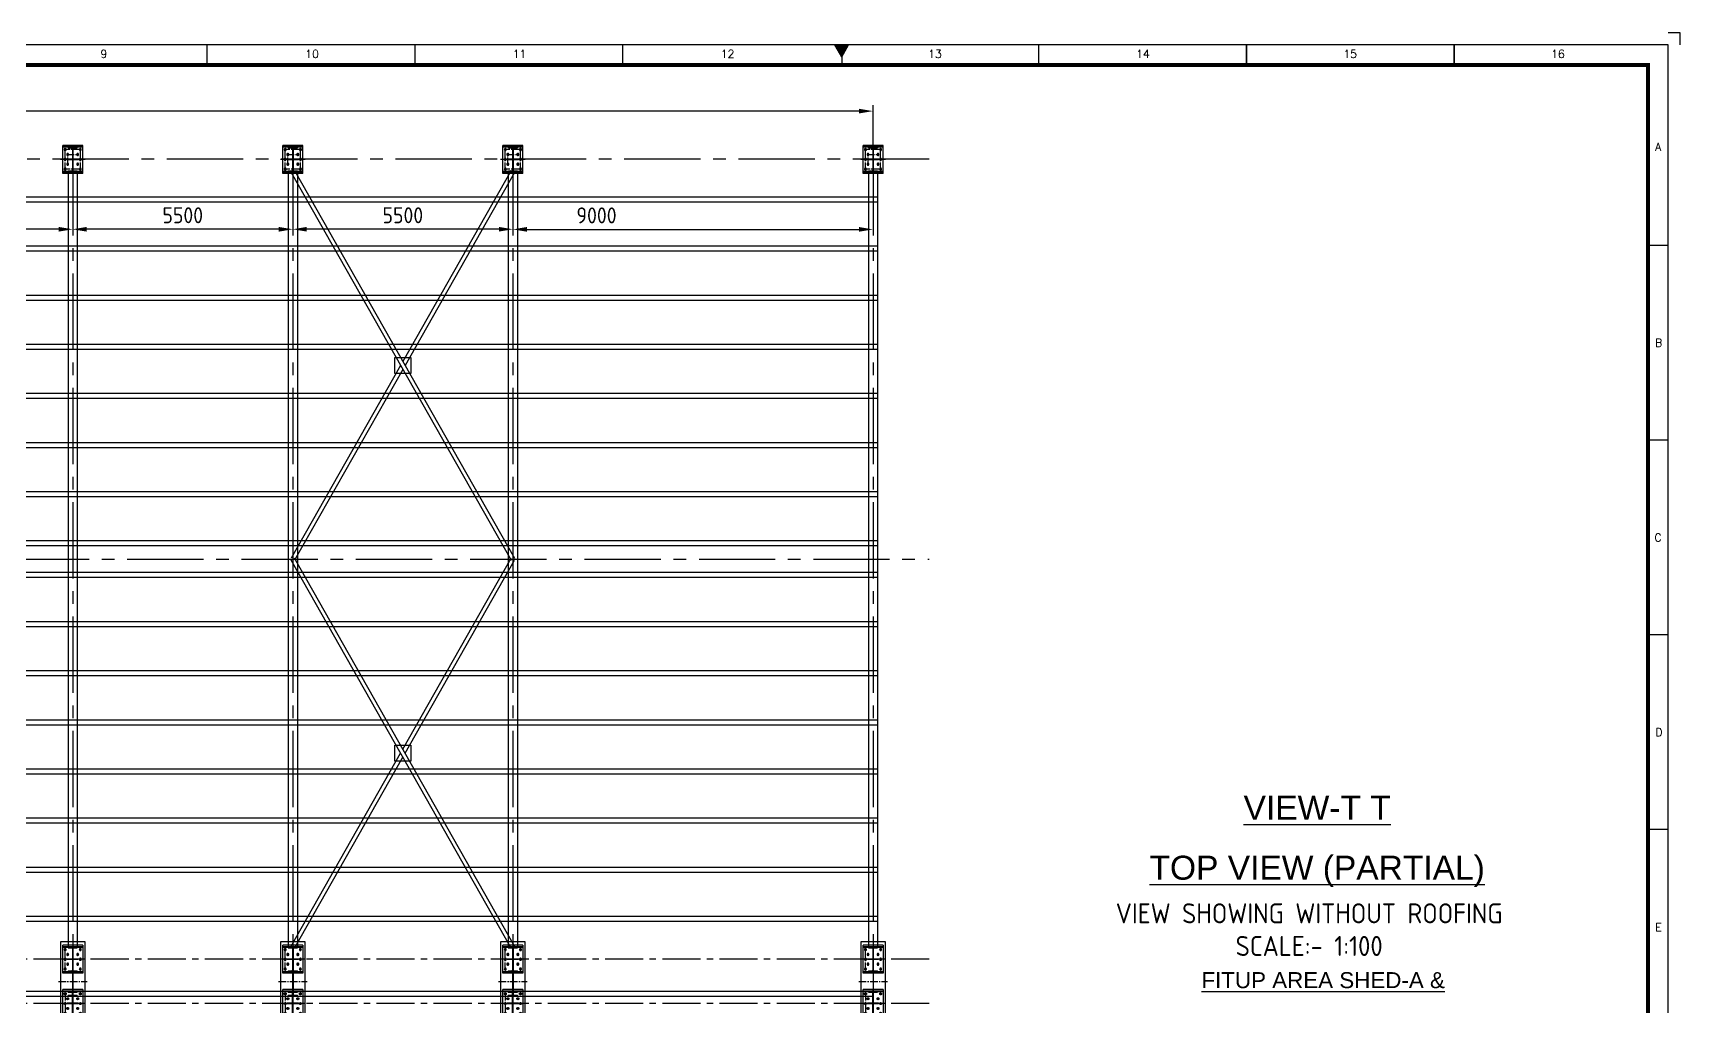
# Model space of a CAD drawing. Header units: millimetres. Extents: x -1055 to 11244, y -20673 to 2560.
# Drawn here: x 2421.1 to 2832.7, y 2316.8 to 2560.1 of the extents above; entities that cross this region are included whole.
import ezdxf
from ezdxf.enums import TextEntityAlignment as Align

# ---------------------------------------------------------------- set-up
doc = ezdxf.new("R2010")
doc.units = ezdxf.units.MM
doc.linetypes.add('CENTER2', pattern=[28.575, 19.05, -3.175, 3.175, -3.175])
for name, color, linetype in [('BORDER', 6, 'Continuous'), ('MAIN-1', 7, 'Continuous'), ('MAIN-2', 7, 'Continuous')]:
    doc.layers.add(name, color=color, linetype=linetype)
doc.styles.add('ACISOTS', font='isocp.shx')
doc.styles.add('ROMANS', font='romans.shx', dxfattribs={"width": 0.8})
doc.styles.get("Standard").update_dxf_attribs({"font": 'arial.ttf'})
doc.dimstyles.new('ISO-25', dxfattribs={"dimtxt": 4, "dimasz": 3.5, "dimexe": 1.5, "dimexo": 1.5, "dimgap": 1.5, "dimtad": 1, "dimtxsty": 'Standard', "dimcen": 0, "dimadec": 0, "dimazin": 0, "dimtfac": 1, "dimtmove": 0, "dimatfit": 3, "dimfxl": 1, "dimarcsym": 0})

# ---------------------------------------------------------------- blocks, each defined once
blk = doc.blocks.new('A$7E9513BA22FF')
at = {"color": 4}
for p, q in [((0, 670), (0, 653)), ((0, 670), (228, 670)), ((0, 653), (94, 653)), ((108, 639), (108, 94)), ((120, 639), (120, 94)), ((134, 653), (228, 653)), ((228, 653), (228, 670)), ((0, 80), (94, 80)), ((0, 80), (0, 63)), ((0, 63), (228, 63)), ((134, 80), (228, 80)), ((228, 63), (228, 80))]:
    blk.add_line(p, q, dxfattribs=at)
at = {"color": 3, "linetype": 'CENTER2'}
blk.add_line((114, 733), (114, 0), dxfattribs=at)
at = {"color": 4, "extrusion": (0, 0, -1)}
for centre, start, end in [((-94, 639), 90, 180), ((-134, 639), 0, 90), ((-134, 94), 270, 0)]:
    blk.add_arc(centre, 14, start, end, dxfattribs=at)
at = {"color": 4}
blk.add_arc((94, 94), 14, 270, 0, dxfattribs=at)
blk = doc.blocks.new('*D28733')
at = {"color": 0, "lineweight": -2}
for p, q in [((2131.03, 2495.08), (2131.03, 2542.01)), ((2627.53, 2540.51), (2134.53, 2540.51)), ((2631.03, 2529.95), (2631.03, 2542.01))]:
    blk.add_line(p, q, dxfattribs=at)
at = {"color": 0}
for points in [[(2134.53, 2541.1), (2134.53, 2539.93), (2131.03, 2540.51)], [(2627.53, 2539.93), (2627.53, 2541.1), (2631.03, 2540.51)]]:
    blk.add_solid(points, dxfattribs=at)
at = {"layer": 'Defpoints', "color": 0}
for p in [(2131.03, 2540.51), (2631.03, 2528.45), (2131.03, 2493.58)]:
    blk.add_point(p, dxfattribs=at)
at = {"color": 0, "insert": (2381.03, 2544.01), "char_height": 4, "attachment_point": 5, "style": 'ACISOTS'}
blk.add_mtext('50000', dxfattribs=at)
blk = doc.blocks.new('*D28736')
at = {"color": 0, "lineweight": -2}
for p, q in [((2541.03, 2530.62), (2541.03, 2509.44)), ((2631.03, 2530.62), (2631.03, 2509.44)), ((2544.53, 2510.94), (2627.53, 2510.94))]:
    blk.add_line(p, q, dxfattribs=at)
at = {"color": 0}
for points in [[(2544.53, 2511.53), (2544.53, 2510.36), (2541.03, 2510.94)], [(2627.53, 2510.36), (2627.53, 2511.53), (2631.03, 2510.94)]]:
    blk.add_solid(points, dxfattribs=at)
at = {"layer": 'Defpoints', "color": 0}
for p in [(2541.03, 2532.12), (2631.03, 2532.12), (2631.03, 2510.94)]:
    blk.add_point(p, dxfattribs=at)
at = {"color": 0, "insert": (2561.93, 2514.44), "char_height": 4, "attachment_point": 5, "style": 'ACISOTS'}
blk.add_mtext('9000', dxfattribs=at)
blk = doc.blocks.new('A$7E951EA3323288')
at = {"layer": 'MAIN-1'}
for p, q in [((1, 24), (0, 23)), ((0, 23), (1, 22)), ((2, 26), (1, 24)), ((1, 22), (2, 20)), ((3, 28), (2, 27)), ((2, 27), (2, 26)), ((2, 20), (2, 19)), ((2, 19), (3, 18)), ((4, 29), (3, 28)), ((3, 18), (4, 17)), ((5, 32), (4, 31)), ((4, 31), (4, 29)), ((4, 17), (4, 15)), ((4, 15), (5, 14)), ((6, 33), (5, 32)), ((5, 14), (6, 13)), ((7, 35), (6, 34)), ((6, 34), (6, 33)), ((6, 13), (6, 12)), ((6, 12), (7, 11)), ((8, 36), (7, 35)), ((7, 11), (8, 10)), ((9, 38), (8, 37)), ((8, 37), (8, 36)), ((8, 10), (8, 9)), ((8, 9), (9, 8)), ((10, 40), (9, 38)), ((9, 8), (10, 6)), ((11, 42), (10, 41)), ((10, 41), (10, 40)), ((10, 6), (10, 5)), ((10, 5), (11, 4)), ((12, 43), (11, 42)), ((11, 4), (12, 3)), ((13, 46), (12, 45)), ((12, 45), (12, 43)), ((12, 3), (12, 1)), ((12, 1), (13, 0)), ((15, 46), (13, 46)), ((13, 0), (15, 0)), ((16, 46), (15, 46)), ((15, 0), (16, 0)), ((18, 46), (16, 46)), ((16, 0), (18, 0)), ((19, 46), (18, 46)), ((18, 0), (19, 0)), ((21, 46), (19, 46)), ((19, 0), (21, 0)), ((22, 46), (21, 46)), ((21, 0), (22, 0)), ((23, 46), (22, 46)), ((22, 0), (23, 0)), ((25, 46), (23, 46)), ((23, 0), (25, 0)), ((26, 46), (25, 46)), ((25, 0), (26, 0)), ((27, 46), (26, 46)), ((26, 0), (27, 0)), ((29, 46), (27, 46)), ((27, 0), (29, 0)), ((30, 46), (29, 46)), ((29, 0), (30, 0)), ((31, 46), (30, 46)), ((30, 0), (31, 0)), ((32, 46), (31, 46)), ((31, 0), (32, 0)), ((34, 46), (32, 46)), ((32, 0), (34, 0)), ((35, 46), (34, 46)), ((34, 0), (35, 0)), ((37, 46), (35, 46)), ((35, 0), (37, 0)), ((38, 46), (37, 46)), ((37, 0), (38, 0)), ((40, 46), (38, 46)), ((38, 0), (40, 0)), ((41, 45), (40, 46)), ((40, 0), (41, 1)), ((41, 43), (41, 45)), ((42, 42), (41, 43)), ((41, 3), (42, 4)), ((41, 1), (41, 3)), ((43, 41), (42, 42)), ((42, 4), (43, 5)), ((44, 40), (43, 41)), ((43, 5), (44, 6)), ((44, 38), (44, 40)), ((45, 37), (44, 38)), ((44, 8), (45, 9)), ((44, 6), (44, 8)), ((46, 36), (45, 37)), ((45, 9), (46, 10)), ((46, 35), (46, 36)), ((47, 34), (46, 35)), ((46, 11), (47, 12)), ((46, 10), (46, 11)), ((47, 33), (47, 34)), ((48, 32), (47, 33)), ((47, 13), (48, 14)), ((47, 12), (47, 13)), ((49, 31), (48, 32)), ((48, 14), (49, 15)), ((49, 29), (49, 31)), ((50, 28), (49, 29)), ((49, 17), (50, 18)), ((49, 15), (49, 17)), ((51, 27), (50, 28)), ((50, 18), (51, 19)), ((52, 26), (51, 27)), ((51, 19), (52, 20)), ((52, 24), (52, 26)), ((53, 23), (52, 24)), ((52, 22), (53, 23)), ((52, 20), (52, 22))]:
    blk.add_line(p, q, dxfattribs=at)
for radius, start, end in [(21.2, 0, 180), (21.2, 180, 0), (15, 0, 180), (15, 180, 0), (13.1, 0, 180), (13.1, 180, 0)]:
    blk.add_arc((27, 23), radius, start, end, dxfattribs=at)
at = {"layer": 'MAIN-2'}
for p, q in [((0, 23), (0, 23)), ((13, 46), (13, 46)), ((13, 0), (13, 0)), ((40, 46), (40, 46)), ((40, 0), (40, 0)), ((53, 23), (53, 23))]:
    blk.add_line(p, q, dxfattribs=at)
for radius, start, end in [(21.2, 0, 180), (21.2, 180, 0), (15, 0, 180), (15, 180, 0)]:
    blk.add_arc((27, 23), radius, start, end, dxfattribs=at)
blk = doc.blocks.new('A$7E951EB4E342')
at = {"transparency": 33554687}
h = blk.add_hatch(dxfattribs=at)
h.set_pattern_fill('ANSI31', color=256)
h.set_pattern_definition([(45, (5043.9417, 781.7102), (-2.245064, 2.245064), [])])
h.paths.add_polyline_path([(8, 49.4), (6.3, 49.4), (6.3, 38), (16.7, 38), (16.7, 38.5), (9.4, 38.5, -0.414214), (8, 39.9)])
h.paths.add_polyline_path([(6.3, 26.6), (8, 26.6), (8, 36, -0.414214), (9.4, 37.4), (16.7, 37.4), (16.7, 38), (6.3, 38)])
h.paths.add_polyline_path([(26.7, 38.5), (16.7, 38.5), (16.7, 38), (26.7, 38)])
h.paths.add_polyline_path([(16.7, 37.4), (26.7, 37.4), (26.7, 38), (16.7, 38)])
h.paths.add_polyline_path([(35.9, 38.5), (26.7, 38.5), (26.7, 38), (36.7, 38), (36.7, 38.5)])
h.paths.add_polyline_path([(26.7, 37.4), (35.9, 37.4), (36.7, 37.4), (36.7, 38), (26.7, 38)])
h.paths.add_polyline_path([(37.5, 38.5), (36.7, 38.5), (36.7, 38), (46.7, 38), (46.7, 38.5)])
h.paths.add_polyline_path([(36.7, 37.4), (37.5, 37.4), (46.7, 37.4), (46.7, 38), (36.7, 38)])
h.paths.add_polyline_path([(56.7, 38.5), (46.7, 38.5), (46.7, 38), (56.7, 38)])
h.paths.add_polyline_path([(46.7, 37.4), (56.7, 37.4), (56.7, 38), (46.7, 38)])
h.paths.add_polyline_path([(63.9, 38.5), (56.7, 38.5), (56.7, 38), (67, 38), (67, 49.4), (65.3, 49.4), (65.3, 39.9, -0.414214)])
h.paths.add_polyline_path([(65.3, 26.6), (67, 26.6), (67, 38), (56.7, 38), (56.7, 37.4), (63.9, 37.4, -0.414214), (65.3, 36)])
h.paths.add_polyline_path([(2.9, 7.8), (11.4, 7.8), (11.4, 0), (2.9, 0)], flags=9)
h.paths.add_polyline_path([(17.4, 7.8), (25.9, 7.8), (25.9, 0.2), (17.4, 0.2)], flags=9)
for p, q in [((1.7, 63), (1.7, 13)), ((71.7, 63), (1.7, 63)), ((4.7, 63), (4.7, 13)), ((6.3, 63), (6.3, 13)), ((35.9, 52), (35.9, 38.5)), ((37.5, 52), (35.9, 52)), ((37.5, 52), (37.5, 38.5)), ((67, 63), (67, 13)), ((68.6, 63), (68.6, 13)), ((71.7, 63), (71.7, 13)), ((71.7, 13), (1.7, 13)), ((35.9, 37.4), (35.9, 24)), ((37.5, 24), (35.9, 24)), ((37.5, 37.4), (37.5, 24))]:
    blk.add_line(p, q)
at = {"color": 3, "linetype": 'CENTER2'}
for p, q in [((63.6, 57), (9.7, 57)), ((12.3, 59), (12.3, 17)), ((27.1, 50.5), (21.9, 50.5)), ((24.5, 22.4), (24.5, 53.6)), ((39.3, 57), (34.1, 57)), ((36.7, 68.8), (36.7, 7.2)), ((46.2, 50.5), (51.4, 50.5)), ((48.8, 47.9), (48.8, 53.1)), ((58.4, 57), (63.6, 57)), ((61, 59), (61, 17)), ((63.6, 19), (9.7, 19)), ((51.4, 25.5), (21.9, 25.5)), ((39.3, 19), (34.1, 19)), ((46.2, 25.5), (51.4, 25.5)), ((48.8, 22.9), (48.8, 28.1)), ((58.4, 19), (63.6, 19))]:
    blk.add_line(p, q, dxfattribs=at)
for centre in [(12.3, 57), (24.5, 50.5), (36.7, 57), (48.8, 50.5), (61, 57), (12.3, 19), (24.5, 25.5), (36.7, 19), (48.8, 25.5), (61, 19)]:
    blk.add_circle(centre, 1.65)
at = {"xscale": 0.1, "yscale": 0.1, "zscale": 0.1, "rotation": 90}
blk.add_blockref('A$7E9513BA22FF', (73.3, 26.6), dxfattribs=at)
at = {"xscale": 0.1, "yscale": 0.1, "zscale": 0.1}
for p in [(9.6, 54.7), (21.8, 48.2), (34, 54.7), (46.2, 48.2), (58.3, 54.7), (9.6, 16.7), (21.8, 23.2), (34, 16.7), (46.2, 23.2), (58.3, 16.7)]:
    blk.add_blockref('A$7E951EA3323288', p, dxfattribs=at)
blk = doc.blocks.new('A$7E951EC212A2CA')
blk.add_line((5.8, 65.8), (205.8, 65.8))
at = {"color": 3, "linetype": 'CENTER2'}
for p, q in [((105.8, 0), (105.8, 71.6)), ((0, 35.8), (211.6, 35.8))]:
    blk.add_line(p, q, dxfattribs=at)
at = {"color": 6}
blk.add_line((205.8, 65.8), (205.8, 5.8), dxfattribs=at)
blk.add_lwpolyline([(205.8, 5.8), (5.8, 5.8), (5.8, 65.8), (205.8, 65.8)], close=True, dxfattribs=at)
blk = doc.blocks.new('A$7E951EC24B142')
for p, q in [((15.5, 60.8), (85.5, 60.8)), ((15.5, 60.8), (15.5, 10.8)), ((18.5, 10.8), (18.5, 60.8)), ((20.1, 10.8), (20.1, 60.8)), ((49.7, 49.8), (49.7, 36.4)), ((51.3, 49.8), (49.7, 49.8)), ((51.3, 49.8), (51.3, 36.4)), ((80.8, 10.8), (80.8, 60.8)), ((82.4, 10.8), (82.4, 60.8)), ((85.5, 60.8), (85.5, 10.8)), ((126.2, 60.8), (126.2, 10.8)), ((126.2, 60.8), (196.2, 60.8)), ((129.2, 10.8), (129.2, 60.8)), ((130.8, 10.8), (130.8, 60.8)), ((160.4, 49.8), (160.4, 36.4)), ((162, 49.8), (160.4, 49.8)), ((162, 49.8), (162, 36.4)), ((191.5, 10.8), (191.5, 60.8)), ((193.1, 10.8), (193.1, 60.8)), ((196.2, 60.8), (196.2, 10.8)), ((85.5, 10.8), (15.5, 10.8)), ((49.7, 35.2), (49.7, 21.8)), ((51.3, 21.8), (49.7, 21.8)), ((51.3, 35.2), (51.3, 21.8)), ((196.2, 10.8), (126.2, 10.8)), ((160.4, 35.2), (160.4, 21.8)), ((162, 21.8), (160.4, 21.8)), ((162, 35.2), (162, 21.8))]:
    blk.add_line(p, q)
at = {"color": 3, "linetype": 'CENTER2'}
for p, q in [((40.9, 48.3), (35.7, 48.3)), ((53.1, 54.8), (47.9, 54.8)), ((50.5, 66.6), (50.5, 5)), ((60, 48.3), (65.2, 48.3)), ((62.6, 45.7), (62.6, 50.9)), ((72.2, 54.8), (77.4, 54.8)), ((139.4, 54.8), (134.2, 54.8)), ((151.6, 48.3), (146.4, 48.3)), ((149, 45.7), (149, 50.9)), ((158.6, 54.8), (163.8, 54.8)), ((161.2, 66.6), (161.2, 5)), ((170.7, 48.3), (175.9, 48.3)), ((77.4, 16.8), (23.5, 16.8)), ((53.1, 16.8), (47.9, 16.8)), ((60, 23.3), (65.2, 23.3)), ((62.6, 20.7), (62.6, 25.9)), ((72.2, 16.8), (77.4, 16.8)), ((139.4, 16.8), (134.2, 16.8)), ((134.2, 16.8), (188.1, 16.8)), ((151.6, 23.3), (146.4, 23.3)), ((149, 20.7), (149, 25.9)), ((158.6, 16.8), (163.8, 16.8))]:
    blk.add_line(p, q, dxfattribs=at)
for centre in [(26.1, 54.8), (38.3, 48.3), (50.5, 54.8), (62.6, 48.3), (74.8, 54.8), (136.8, 54.8), (149, 48.3), (161.2, 54.8), (173.3, 48.3), (185.5, 54.8), (26.1, 16.8), (38.3, 23.3), (50.5, 16.8), (62.6, 23.3), (74.8, 16.8), (136.8, 16.8), (149, 23.3), (161.2, 16.8), (173.3, 23.3), (185.5, 16.8)]:
    blk.add_circle(centre, 1.65)
blk.add_blockref('A$7E951EC212A2CA', (0, 0))
at = {"yscale": 0.1, "zscale": 0.1}
for p, xscale, rotation in [((87.1, 24.4), 0.1, 90), ((124.5, 24.4), -0.1, 270)]:
    blk.add_blockref('A$7E9513BA22FF', p, dxfattribs=dict(at, xscale=xscale, rotation=rotation))
for p, xscale in [((23.5, 52.5), 0.1), ((35.6, 46), 0.1), ((47.8, 52.5), 0.1), ((60, 46), 0.1), ((72.2, 52.5), 0.1), ((139.5, 52.5), -0.1), ((151.6, 46), -0.1), ((163.8, 52.5), -0.1), ((176, 46), -0.1), ((188.2, 52.5), -0.1), ((23.5, 14.5), 0.1), ((35.6, 21), 0.1), ((47.8, 14.5), 0.1), ((60, 21), 0.1), ((72.2, 14.5), 0.1), ((139.5, 14.5), -0.1), ((151.6, 21), -0.1), ((163.8, 14.5), -0.1), ((176, 21), -0.1), ((188.2, 14.5), -0.1)]:
    blk.add_blockref('A$7E951EA3323288', p, dxfattribs=dict(at, xscale=xscale))
blk = doc.blocks.new('*D28748')
at = {"color": 0, "lineweight": -2}
for p, q in [((2486.03, 2523.45), (2486.03, 2509.47)), ((2541.03, 2523.45), (2541.03, 2509.47)), ((2537.53, 2510.97), (2489.53, 2510.97))]:
    blk.add_line(p, q, dxfattribs=at)
at = {"color": 0}
for points in [[(2489.53, 2511.55), (2489.53, 2510.39), (2486.03, 2510.97)], [(2537.53, 2510.39), (2537.53, 2511.55), (2541.03, 2510.97)]]:
    blk.add_solid(points, dxfattribs=at)
at = {"layer": 'Defpoints', "color": 0}
for p in [(2486.03, 2524.95), (2541.03, 2524.95), (2486.03, 2510.97)]:
    blk.add_point(p, dxfattribs=at)
at = {"color": 0, "insert": (2513.53, 2514.47), "char_height": 4, "attachment_point": 5, "style": 'ACISOTS'}
blk.add_mtext('5500', dxfattribs=at)
blk = doc.blocks.new('*D28749')
at = {"color": 0, "lineweight": -2}
for p, q in [((2431.03, 2523.29), (2431.03, 2509.47)), ((2486.03, 2526.95), (2486.03, 2509.47)), ((2482.53, 2510.97), (2434.53, 2510.97))]:
    blk.add_line(p, q, dxfattribs=at)
at = {"color": 0}
for points in [[(2434.53, 2511.55), (2434.53, 2510.38), (2431.03, 2510.97)], [(2482.53, 2510.38), (2482.53, 2511.55), (2486.03, 2510.97)]]:
    blk.add_solid(points, dxfattribs=at)
at = {"layer": 'Defpoints', "color": 0}
for p in [(2486.03, 2528.45), (2431.03, 2524.79), (2431.03, 2510.97)]:
    blk.add_point(p, dxfattribs=at)
at = {"color": 0, "insert": (2458.53, 2514.47), "char_height": 4, "attachment_point": 5, "style": 'ACISOTS'}
blk.add_mtext('5500', dxfattribs=at)
blk = doc.blocks.new('*D28750')
at = {"color": 0, "lineweight": -2}
for p, q in [((2371.03, 2523.29), (2371.03, 2509.47)), ((2431.03, 2523.45), (2431.03, 2509.47)), ((2427.53, 2510.97), (2374.53, 2510.97))]:
    blk.add_line(p, q, dxfattribs=at)
at = {"color": 0}
for points in [[(2374.53, 2511.55), (2374.53, 2510.38), (2371.03, 2510.97)], [(2427.53, 2510.38), (2427.53, 2511.55), (2431.03, 2510.97)]]:
    blk.add_solid(points, dxfattribs=at)
at = {"layer": 'Defpoints', "color": 0}
for p in [(2371.03, 2524.79), (2431.03, 2524.95), (2371.03, 2510.97)]:
    blk.add_point(p, dxfattribs=at)
at = {"color": 0, "insert": (2401.03, 2514.47), "char_height": 4, "attachment_point": 5, "style": 'ACISOTS'}
blk.add_mtext('6000', dxfattribs=at)
blk = doc.blocks.new('A1B')
at = {"layer": 'BORDER', "color": 1}
for p, q in [((471.94, 585), (471.94, 590)), ((523.88, 585), (523.88, 590)), ((575.81, 585), (575.81, 590)), ((679.69, 590), (679.69, 585)), ((731.63, 590), (731.63, 585)), ((731.63, 585), (731.63, 590)), ((731.63, 590), (731.63, 585)), ((783.56, 590), (783.56, 585)), ((783.56, 585), (783.56, 590)), ((837, 539.83), (832, 539.83)), ((837, 491.17), (832, 491.17)), ((837, 442.5), (832, 442.5)), ((837, 393.84), (832, 393.84))]:
    blk.add_line(p, q, dxfattribs=at)
at = {"layer": 'BORDER'}
for p, q in [((630.5, 587), (628.77, 590)), ((630.5, 590), (630.5, 585)), ((630.5, 587), (632.23, 590))]:
    blk.add_line(p, q, dxfattribs=at)
at = {"layer": 'BORDER', "color": 1}
blk.add_lwpolyline([(840, 590), (840, 593), (837, 593)], dxfattribs=at)
at = {"layer": 'BORDER'}
blk.add_lwpolyline([(837, 3), (837, 590), (3, 590), (3, 3)], close=True, dxfattribs=at)
at = {"layer": 'BORDER', "const_width": 1}
blk.add_lwpolyline([(8, 8), (832, 8), (832, 585), (8, 585)], close=True, dxfattribs=at)
at = {"layer": 'BORDER'}
blk.add_solid([(632.23, 590), (628.77, 590), (630.5, 587)], dxfattribs=at)
at = {"layer": 'BORDER', "color": 1, "style": 'ROMANS'}
for s, p in [('9', (446.1, 586.75)), ('10', (498.13, 586.75)), ('11', (549.97, 586.75)), ('12', (601.96, 586.75)), ('13', (653.79, 586.75)), ('14', (705.77, 586.75)), ('15', (757.56, 586.75)), ('16', (809.48, 586.75)), ('A', (834.52, 563.52)), ('B', (834.65, 514.55)), ('C', (834.51, 465.84)), ('D', (834.75, 417.17)), ('E', (834.61, 368.4))]:
    blk.add_text(s, height=2, dxfattribs=at).set_placement(p, align=Align.CENTER)

msp = doc.modelspace()

# ---------------------------------------------------------------- linework, layer by layer
at = {"color": 3, "linetype": 'CENTER2'}
for p, q in [((2645.054187, 2528.454926), (2003.813942, 2528.454926)), ((2431.030563, 2528.454926), (2431.030563, 2017.384926)), ((2486.030563, 2528.454926), (2486.030563, 2017.384926)), ((2541.030563, 2528.454926), (2541.030563, 2017.384926)), ((2631.030563, 2528.454926), (2631.030563, 2017.384926)), ((2016.041348, 2428.454926), (2645.054187, 2428.454926))]:
    msp.add_line(p, q, dxfattribs=at)
for p, q in [((2429.890563, 2525.419926), (2429.890563, 2331.489926)), ((2432.170563, 2525.419926), (2432.170563, 2331.489926)), ((2484.890563, 2525.419926), (2484.890563, 2331.489926)), ((2485.595654, 2525.17324), (2540.595654, 2428.20824)), ((2486.465472, 2525.666613), (2541.465472, 2428.701613)), ((2487.170563, 2525.419926), (2487.170563, 2331.489926)), ((2540.595654, 2525.666613), (2513.530563, 2477.950857)), ((2541.465472, 2525.17324), (2514.105396, 2476.937426)), ((2539.890563, 2525.419926), (2539.890563, 2331.489926)), ((2542.170563, 2525.419926), (2542.170563, 2331.489926)), ((2629.890563, 2525.419926), (2629.890563, 2331.489926)), ((2632.170563, 2525.419926), (2632.170563, 2331.489926)), ((2632.170563, 2518.997319), (2129.890563, 2518.997319)), ((2632.170563, 2517.747319), (2129.890563, 2517.747319)), ((2632.170563, 2506.71794), (2129.890563, 2506.71794)), ((2632.170563, 2505.46794), (2129.890563, 2505.46794)), ((2632.170563, 2494.43856), (2129.890563, 2494.43856)), ((2632.170563, 2493.18856), (2129.890563, 2493.18856)), ((2632.170563, 2482.159181), (2129.890563, 2482.159181)), ((2632.170563, 2480.909181), (2129.890563, 2480.909181)), ((2512.95573, 2476.937426), (2485.595654, 2428.701613)), ((2513.530563, 2475.923995), (2486.465472, 2428.20824)), ((2632.170563, 2469.879801), (2129.890563, 2469.879801)), ((2632.170563, 2468.629801), (2129.890563, 2468.629801)), ((2632.170563, 2457.600422), (2129.890563, 2457.600422)), ((2632.170563, 2456.350422), (2129.890563, 2456.350422)), ((2632.170563, 2445.321043), (2129.890563, 2445.321043)), ((2632.170563, 2444.071043), (2129.890563, 2444.071043)), ((2632.170563, 2433.041663), (2129.890563, 2433.041663)), ((2632.170563, 2431.791663), (2129.890563, 2431.791663)), ((2541.465472, 2331.736613), (2486.465472, 2428.701613)), ((2513.530563, 2380.985857), (2540.595654, 2428.701613)), ((2632.170563, 2425.11819), (2129.890563, 2425.11819)), ((2540.595654, 2331.24324), (2485.595654, 2428.20824)), ((2514.105396, 2379.972426), (2541.465472, 2428.20824)), ((2632.170563, 2423.86819), (2129.890563, 2423.86819)), ((2632.170563, 2412.83881), (2129.890563, 2412.83881)), ((2632.170563, 2411.58881), (2129.890563, 2411.58881)), ((2632.170563, 2400.559431), (2129.890563, 2400.559431)), ((2632.170563, 2399.309431), (2129.890563, 2399.309431)), ((2632.170563, 2388.280052), (2129.890563, 2388.280052)), ((2632.170563, 2387.030052), (2129.890563, 2387.030052)), ((2485.595654, 2331.736613), (2512.95573, 2379.972426)), ((2632.170563, 2376.000672), (2129.890563, 2376.000672)), ((2486.465472, 2331.24324), (2513.530563, 2378.958995)), ((2632.170563, 2374.750672), (2129.890563, 2374.750672)), ((2632.170563, 2363.721293), (2129.890563, 2363.721293)), ((2632.170563, 2362.471293), (2129.890563, 2362.471293)), ((2632.170563, 2351.441913), (2129.890563, 2351.441913)), ((2632.170563, 2350.191913), (2129.890563, 2350.191913)), ((2632.170563, 2339.162534), (2129.890563, 2339.162534)), ((2632.170563, 2337.912534), (2129.890563, 2337.912534)), ((2631.030563, 2320.425064), (2131.030563, 2320.425064)), ((2631.030563, 2319.175064), (2131.030563, 2319.175064))]:
    msp.add_line(p, q)
at = {"color": 3, "linetype": 'CENTER2', "ltscale": 0.5}
for p, q in [((2645.054187, 2328.454926), (2005.431177, 2328.454926)), ((2645.054187, 2317.384926), (2103.356571, 2317.384926))]:
    msp.add_line(p, q, dxfattribs=at)
for points in [[(2511.530563, 2474.937426), (2511.530563, 2478.937426), (2515.530563, 2478.937426), (2515.530563, 2474.937426)], [(2511.530563, 2377.972426), (2511.530563, 2381.972426), (2515.530563, 2381.972426), (2515.530563, 2377.972426)]]:
    msp.add_lwpolyline(points, close=True)

# ---------------------------------------------------------------- block references
at = {"rotation": 360}
msp.add_blockref('A1B', (1992.712642, 1967.056595), dxfattribs=at)
for name, p, xscale, yscale, zscale, rotation in [('A$7E951EB4E342', (2427.233562, 2532.119928), 0.1, 0.1, 0.1, 269.9999999999999), ('A$7E951EB4E342', (2482.233562, 2532.119928), 0.1, 0.1, 0.1, 269.9999999999999), ('A$7E951EB4E342', (2537.233562, 2532.119928), 0.1, 0.1, 0.1, 269.9999999999999), ('A$7E951EB4E342', (2627.233562, 2532.119928), 0.1, 0.1, 0.1, 269.9999999999999), ('A$7E951EC24B142', (2427.449874, 2333.500615), 0.1, 0.1, 0.1, 269.9999999999999), ('A$7E9513BA22FF', (2429.890563, 2324.789925), 0.01, 0.01, 0.01, 359.9999999999999), ('A$7E9513BA22FF', (2429.890563, 2324.789925), 0.01, 0.01, 0.01, 359.9999999999999), ('A$7E951EC24B142', (2482.449874, 2333.500615), 0.1, 0.1, 0.1, 269.9999999999999), ('A$7E9513BA22FF', (2484.890563, 2324.789925), 0.01, 0.01, 0.01, 359.9999999999999), ('A$7E9513BA22FF', (2484.890563, 2324.789925), 0.01, 0.01, 0.01, 359.9999999999999), ('A$7E951EC24B142', (2537.449874, 2333.500615), 0.1, 0.1, 0.1, 269.9999999999999), ('A$7E9513BA22FF', (2539.890563, 2324.789925), 0.01, 0.01, 0.01, 359.9999999999999), ('A$7E951EC24B142', (2627.449874, 2333.500615), 0.1, 0.1, 0.1, 269.9999999999999), ('A$7E9513BA22FF', (2429.890563, 2318.719925), 0.01, 0.01, 0.01, 359.9999999999999), ('A$7E9513BA22FF', (2429.890563, 2318.719925), 0.01, 0.01, 0.01, 359.9999999999999), ('A$7E9513BA22FF', (2484.890563, 2318.719925), 0.01, 0.01, 0.01, 359.9999999999999), ('A$7E9513BA22FF', (2484.890563, 2318.719925), 0.01, 0.01, 0.01, 359.9999999999999), ('A$7E9513BA22FF', (2539.890563, 2318.719925), 0.01, 0.01, 0.01, 359.9999999999999)]:
    msp.add_blockref(name, p, dxfattribs=dict(xscale=xscale, yscale=yscale, zscale=zscale, rotation=rotation))

# ---------------------------------------------------------------- texts
at = {"attachment_point": 5}
for s, insert, char_height in [('{\\LVIEW-T T}', (2742.026011, 2366.337066), 6), ('{\\LTOP VIEW (PARTIAL)}', (2742.026011, 2350.454749), 6), ('{\\LFITUP AREA SHED-A &}', (2743.522788, 2323.217933), 4)]:
    msp.add_mtext(s, dxfattribs=dict(at, insert=insert, char_height=char_height))
at = {"char_height": 5, "attachment_point": 5, "style": 'ACISOTS'}
for s, insert in [('VIEW SHOWING WITHOUT ROOFING', (2740.021269, 2339.947999)), ('SCALE:- 1:100', (2740.021269, 2331.782409))]:
    msp.add_mtext(s, dxfattribs=dict(at, insert=insert))

# ---------------------------------------------------------------- dimensions: what is measured, and where the dimension line sits
for base, p1, p2, picture, middle in [((2131.030563, 2540.514534), (2631.030563, 2528.454926), (2131.030563, 2493.580099), '*D28733', (2381.030563, 2540.514534)), ((2631.030563, 2510.942503), (2541.030563, 2532.119928), (2631.030563, 2532.119928), '*D28736', (2561.934244, 2510.942503))]:
    dim = msp.add_linear_dim(base=base, p1=p1, p2=p2, dimstyle='ISO-25', override={"dimtxt": 4, "dimdec": 0, "dimlfac": 100, "dimtxsty": 'ACISOTS'})
    dim.commit()
    dim.dimension.update_dxf_attribs({"geometry": picture, "text_midpoint": middle, "dimtype": 160})
for base, p1, p2, picture, middle in [((2431.030563, 2510.968141), (2486.030563, 2528.454926), (2431.030563, 2524.789925), '*D28749', (2458.530563, 2514.468141)), ((2371.030563, 2510.968141), (2431.030563, 2524.954926), (2371.030563, 2524.789925), '*D28750', (2401.030563, 2514.468141)), ((2486.030563, 2510.97099), (2541.030563, 2524.954926), (2486.030563, 2524.954926), '*D28748', (2513.530563, 2514.47099))]:
    dim = msp.add_linear_dim(base=base, p1=p1, p2=p2, dimstyle='ISO-25', override={"dimtxt": 4, "dimdec": 0, "dimlfac": 100, "dimtxsty": 'ACISOTS'})
    dim.commit()
    dim.dimension.update_dxf_attribs({"geometry": picture, "text_midpoint": middle})

doc.saveas('drawing.dxf')
